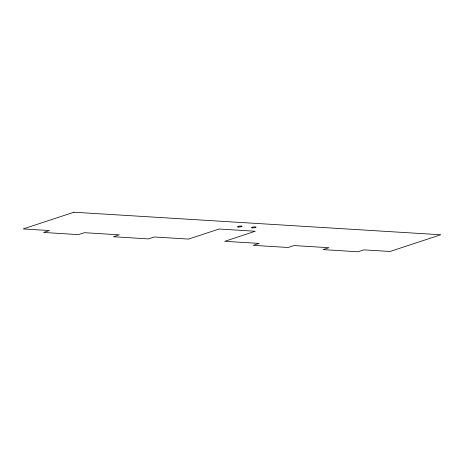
<?xml version="1.0" encoding="UTF-8"?>
<svg xmlns="http://www.w3.org/2000/svg" width="464" height="464" viewBox="0 0 464 464"><rect width="100%" height="100%" fill="white"/><g stroke="black" fill="none" stroke-linecap="round" stroke-linejoin="round"><path stroke-width="0.7" d="M73.944 212.222L23.2 228.938L49.404 230.544L43.587 232.458L78.526 234.61L84.344 232.69L119.283 234.836L113.465 236.756L148.405 238.902L154.222 236.982L188.517 239.088L219.112 229.013L255.252 231.258L224.715 241.315L259.092 243.403L253.216 245.34L288.156 247.486L293.979 245.566L328.918 247.712L323.095 249.632L358.034 251.778L363.834 249.864L390.056 251.471L440.8 234.761L73.944 212.222M238.589 227.024A2.308 0.441 -6.1 0 0 242.063 226.293A2.308 0.441 -6.1 0 0 238.653 226.252A2.308 0.441 -6.1 0 0 238.589 227.024M252.567 227.882A2.308 0.441 -6.1 0 0 256.041 227.151A2.308 0.441 -6.1 0 0 252.631 227.111A2.308 0.441 -6.1 0 0 252.567 227.882"/></g></svg>
